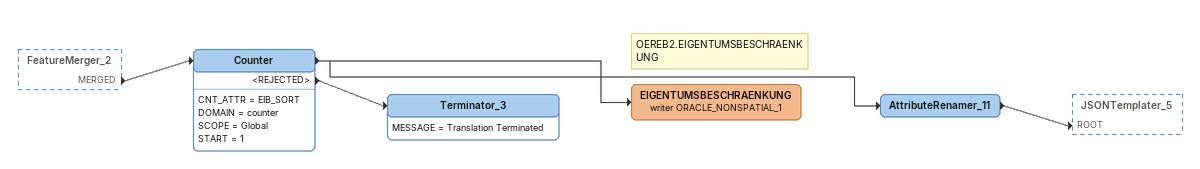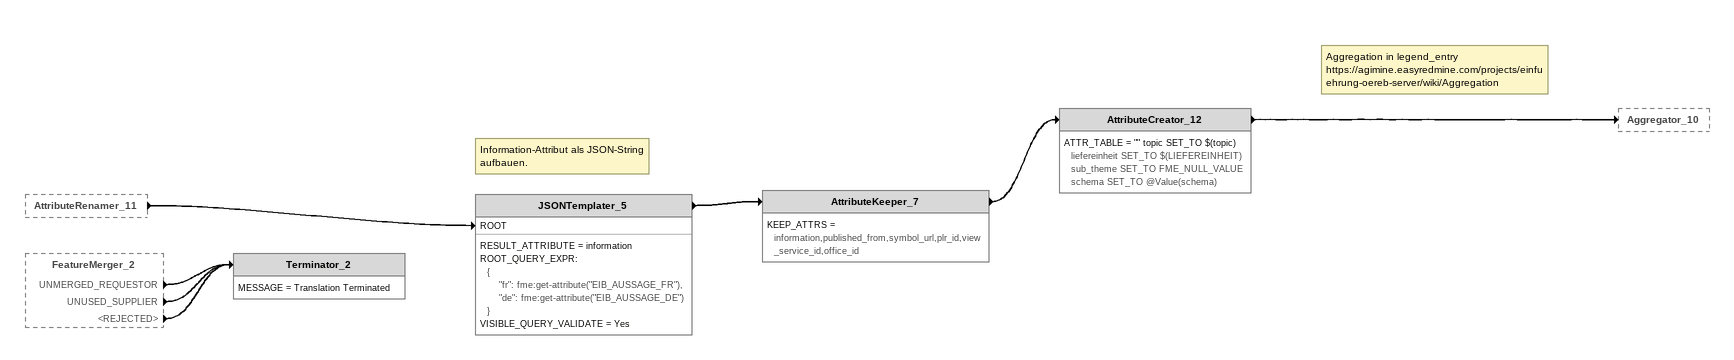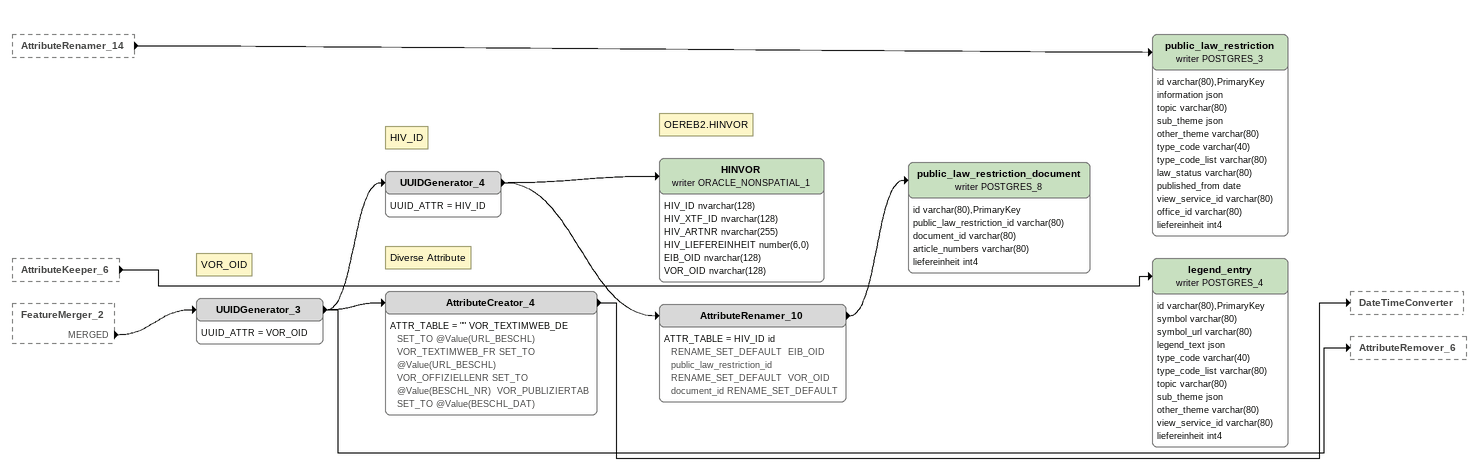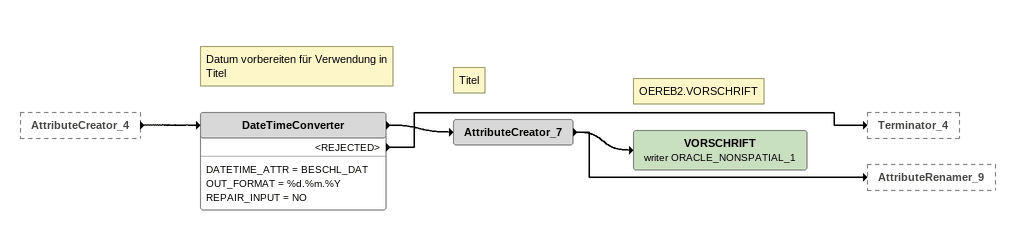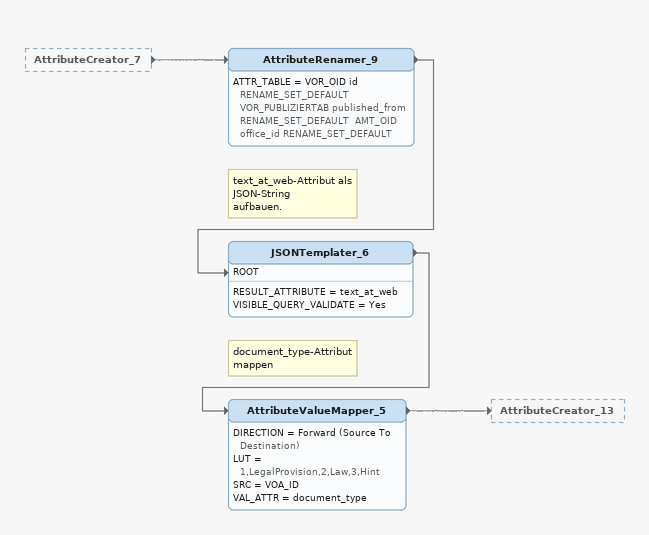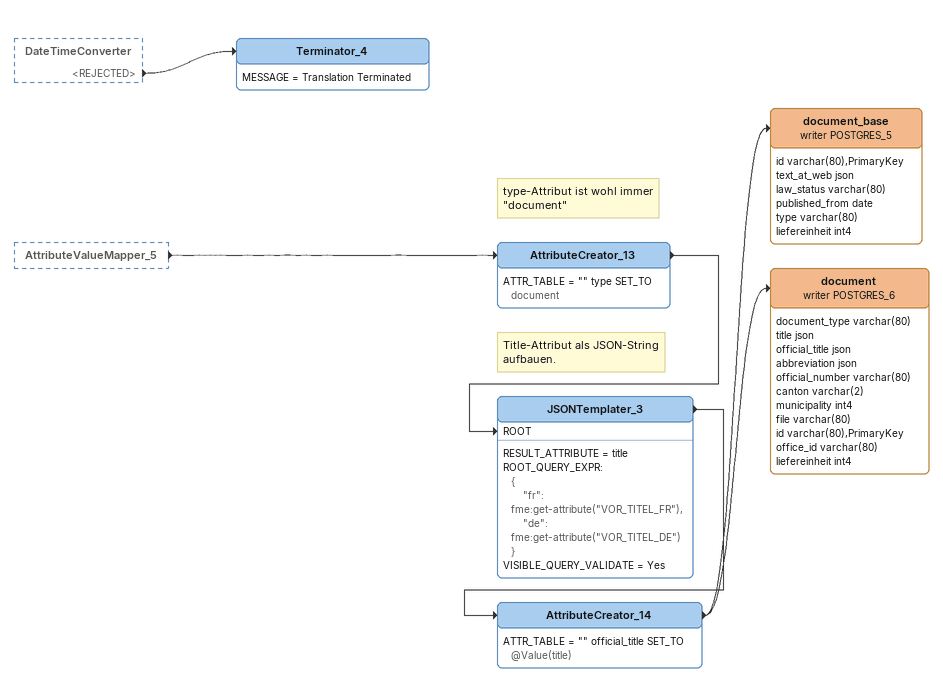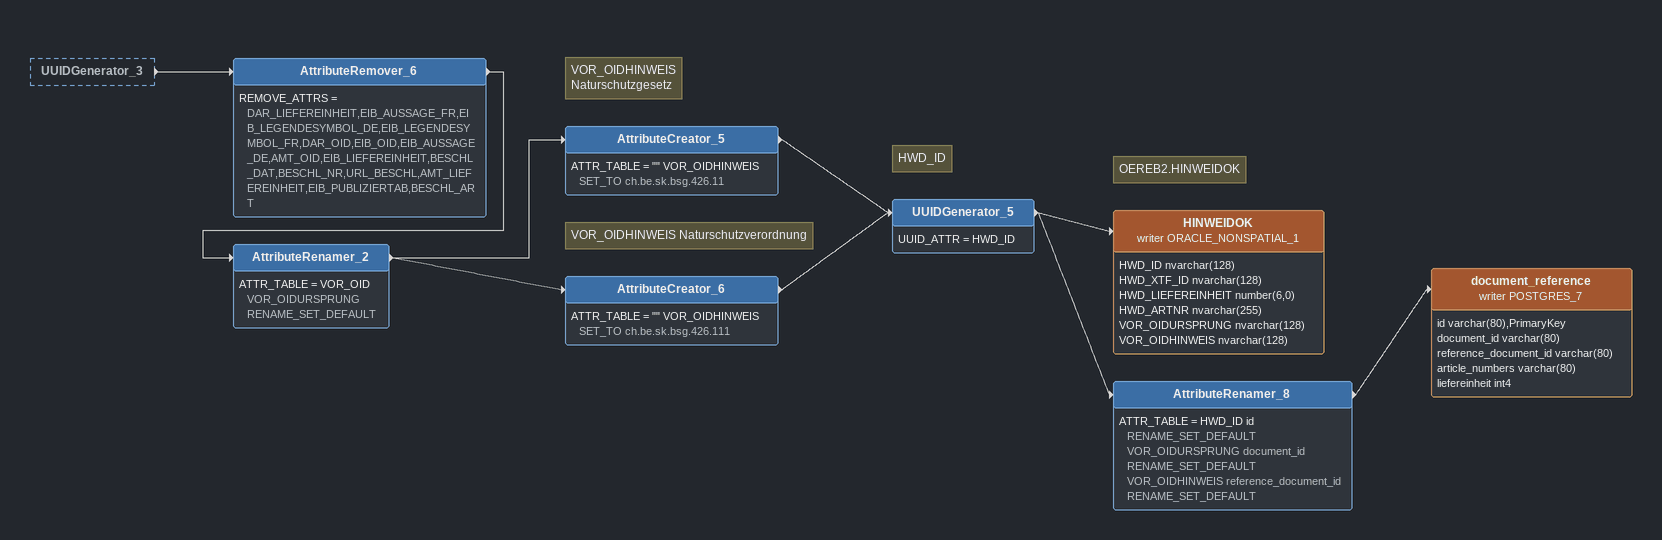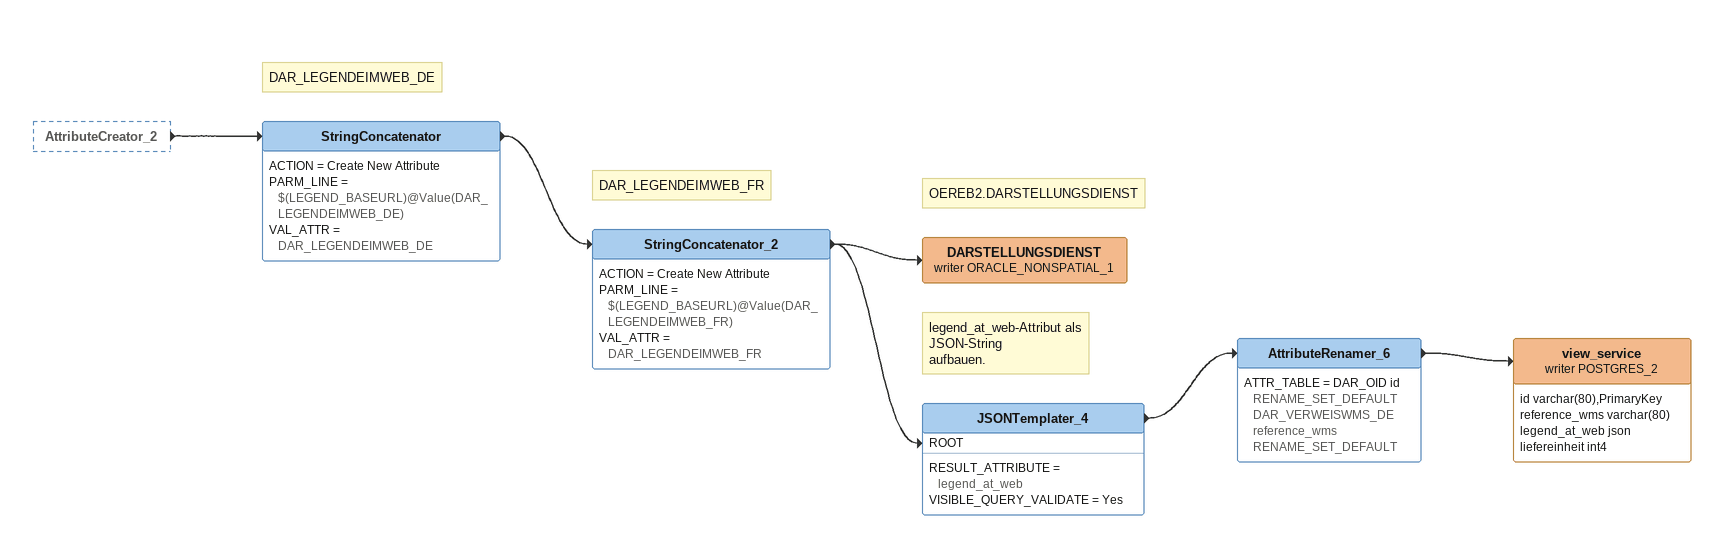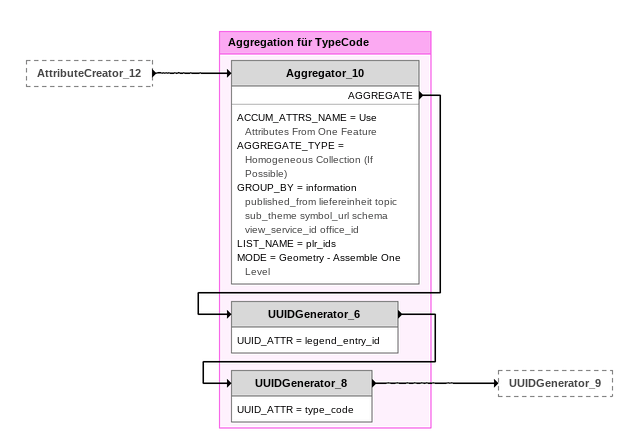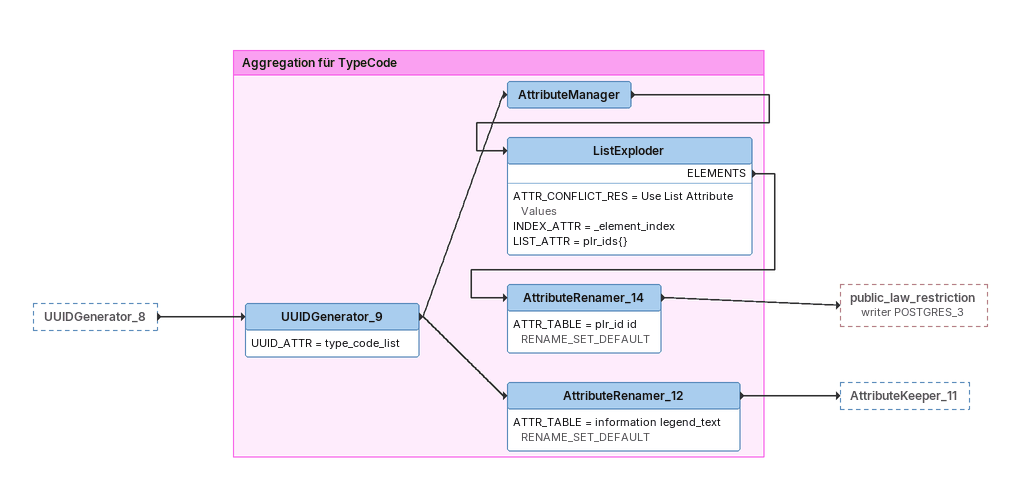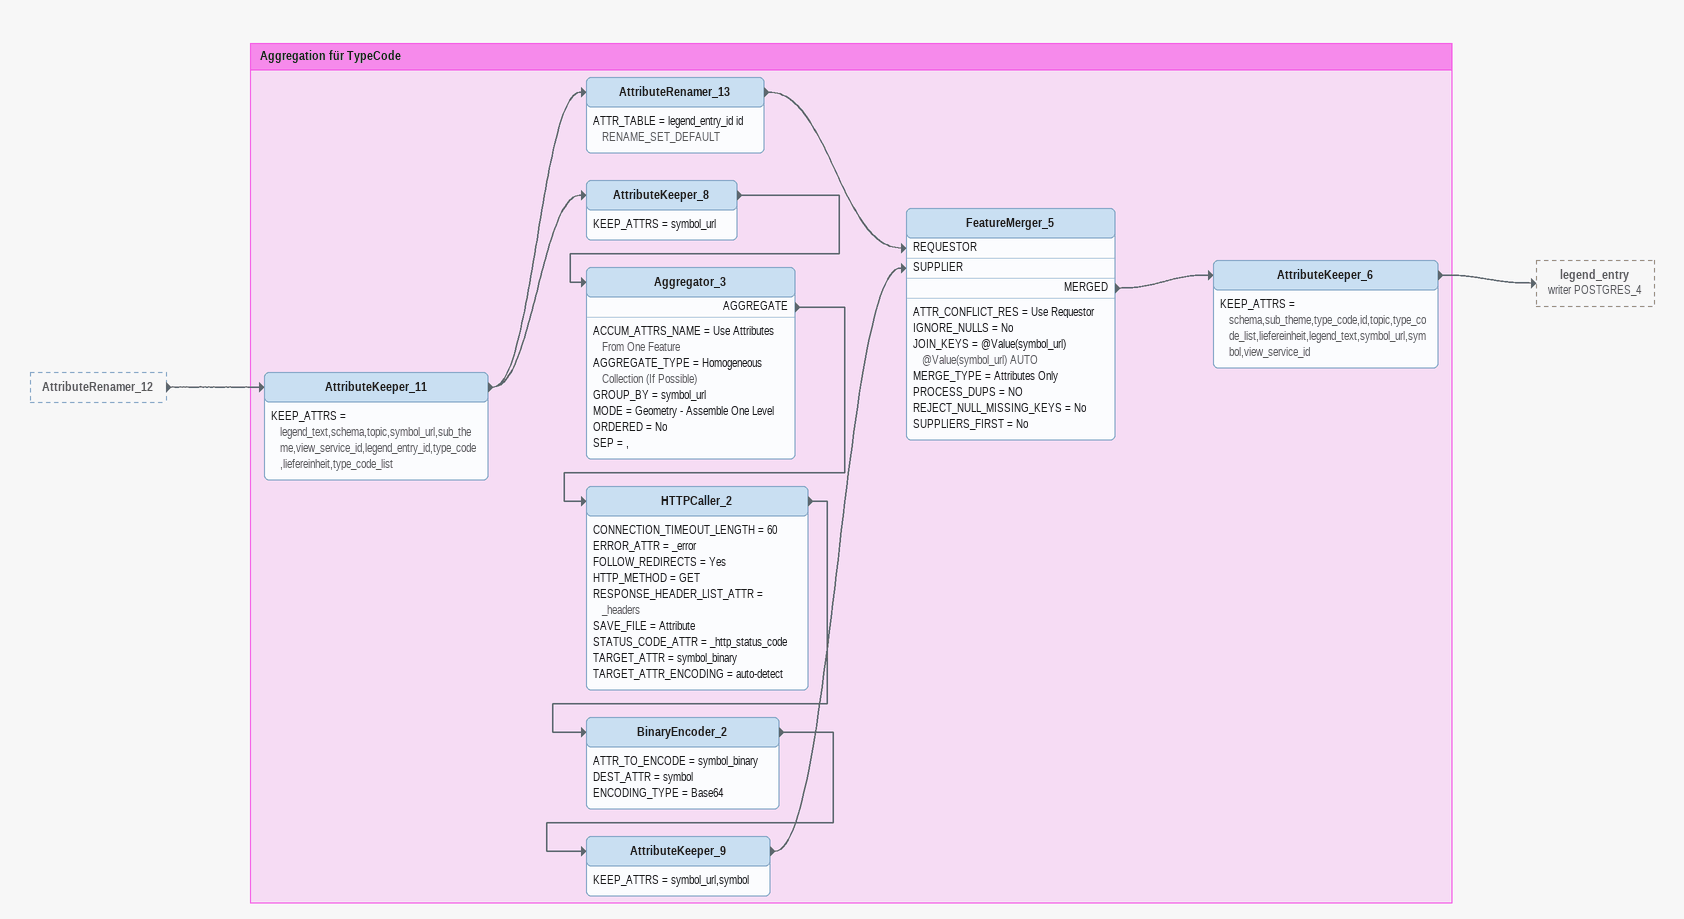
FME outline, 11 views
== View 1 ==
FeatureMerger_2 [outside]
    MERGED -> Counter
Counter
    CNT_ATTR = EIB_SORT
    DOMAIN = counter
    SCOPE = Global
    START = 1
    -> AttributeRenamer_11
    -> EIGENTUMSBESCHRAENKUNG (writer ORACLE_NONSPATIAL_1)
    <REJECTED> -> Terminator_3
Note: OEREB2.EIGENTUMSBESCHRAENKUNG
EIGENTUMSBESCHRAENKUNG (writer ORACLE_NONSPATIAL_1)
Terminator_3
    MESSAGE = Translation Terminated
AttributeRenamer_11
    -> JSONTemplater_5 [ROOT]

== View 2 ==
AttributeRenamer_11 [outside]
    -> JSONTemplater_5 [ROOT]
FeatureMerger_2 [outside]
    UNMERGED_REQUESTOR -> Terminator_2
    UNUSED_SUPPLIER -> Terminator_2
    <REJECTED> -> Terminator_2
Note: Information-Attribut als JSON-String / aufbauen.
JSONTemplater_5
    RESULT_ATTRIBUTE = information
    ROOT_QUERY_EXPR:
      {
          "fr": fme:get-attribute("EIB_AUSSAGE_FR"),
          "de": fme:get-attribute("EIB_AUSSAGE_DE")
      }
    VISIBLE_QUERY_VALIDATE = Yes
    -> AttributeKeeper_7
AttributeKeeper_7
    KEEP_ATTRS = information,published_from,symbol_url,plr_id,view_service_id,office_id
    -> AttributeCreator_12
Note: Aggregation in legend_entry / https://agimine.easyredmine.com/projects/einfuehrung-oereb-server/wiki/Aggregation
AttributeCreator_12
    ATTR_TABLE = "" topic SET_TO $(topic)  liefereinheit SET_TO $(LIEFEREINHEIT)  sub_theme SET_TO FME_NULL_VALUE  schema SET_TO @Value(schema)
    -> Aggregator_10
Terminator_2
    MESSAGE = Translation Terminated

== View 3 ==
AttributeRenamer_14 [outside]
    -> public_law_restriction (writer POSTGRES_3)
AttributeKeeper_6 [outside]
    -> legend_entry (writer POSTGRES_4)
FeatureMerger_2 [outside]
    MERGED -> UUIDGenerator_3
public_law_restriction (writer POSTGRES_3)
    attributes: id varchar(80),PrimaryKey, information json, topic varchar(80), sub_theme json, other_theme varchar(80), type_code varchar(40), type_code_list varchar(80), law_status varchar(80), published_from date, view_service_id varchar(80), office_id varchar(80), liefereinheit int4
legend_entry (writer POSTGRES_4)
    attributes: id varchar(80),PrimaryKey, symbol varchar(80), symbol_url varchar(80), legend_text json, type_code varchar(40), type_code_list varchar(80), topic varchar(80), sub_theme json, other_theme varchar(80), view_service_id varchar(80), liefereinheit int4
Note: VOR_OID
UUIDGenerator_3
    UUID_ATTR = VOR_OID
    -> AttributeCreator_4
    -> UUIDGenerator_4
    -> AttributeRemover_6
Note: HIV_ID
UUIDGenerator_4
    UUID_ATTR = HIV_ID
    -> HINVOR (writer ORACLE_NONSPATIAL_1)
    -> AttributeRenamer_10
Note: OEREB2.HINVOR
HINVOR (writer ORACLE_NONSPATIAL_1)
    attributes: HIV_ID nvarchar(128), HIV_XTF_ID nvarchar(128), HIV_ARTNR nvarchar(255), HIV_LIEFEREINHEIT number(6,0), EIB_OID nvarchar(128), VOR_OID nvarchar(128)
AttributeRenamer_10
    ATTR_TABLE = HIV_ID id RENAME_SET_DEFAULT  EIB_OID public_law_restriction_id RENAME_SET_DEFAULT  VOR_OID document_id RENAME_SET_DEFAULT
    -> public_law_restriction_document (writer POSTGRES_8)
public_law_restriction_document (writer POSTGRES_8)
    attributes: id varchar(80),PrimaryKey, public_law_restriction_id varchar(80), document_id varchar(80), article_numbers varchar(80), liefereinheit int4
Note: Diverse Attribute
AttributeCreator_4
    ATTR_TABLE = "" VOR_TEXTIMWEB_DE SET_TO @Value(URL_BESCHL)  VOR_TEXTIMWEB_FR SET_TO @Value(URL_BESCHL)  VOR_OFFIZIELLENR SET_TO @Value(BESCHL_NR)  VOR_PUBLIZIERTAB SET_TO @Value(BESCHL_DAT)
    -> DateTimeConverter

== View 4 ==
AttributeCreator_4 [outside]
    -> DateTimeConverter
Note: Datum vorbereiten für Verwendung in Titel
DateTimeConverter
    DATETIME_ATTR = BESCHL_DAT
    OUT_FORMAT = %d.%m.%Y
    REPAIR_INPUT = NO
    -> AttributeCreator_7
    <REJECTED> -> Terminator_4
Note: Titel
AttributeCreator_7
    -> VORSCHRIFT (writer ORACLE_NONSPATIAL_1)
    -> AttributeRenamer_9
Note: OEREB2.VORSCHRIFT
VORSCHRIFT (writer ORACLE_NONSPATIAL_1)

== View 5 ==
AttributeCreator_7 [outside]
    -> AttributeRenamer_9
AttributeRenamer_9
    ATTR_TABLE = VOR_OID id RENAME_SET_DEFAULT  VOR_PUBLIZIERTAB published_from RENAME_SET_DEFAULT  AMT_OID office_id RENAME_SET_DEFAULT
    -> JSONTemplater_6 [ROOT]
Note: text_at_web-Attribut als JSON-String / aufbauen.
JSONTemplater_6
    RESULT_ATTRIBUTE = text_at_web
    VISIBLE_QUERY_VALIDATE = Yes
    -> AttributeValueMapper_5
Note: document_type-Attribut / mappen
AttributeValueMapper_5
    DIRECTION = Forward (Source To Destination)
    LUT = 1,LegalProvision,2,Law,3,Hint
    SRC = VOA_ID
    VAL_ATTR = document_type
    -> AttributeCreator_13

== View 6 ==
DateTimeConverter [outside]
    <REJECTED> -> Terminator_4
AttributeValueMapper_5 [outside]
    -> AttributeCreator_13
Note: type-Attribut ist wohl immer "document"
AttributeCreator_13
    ATTR_TABLE = "" type SET_TO document
    -> JSONTemplater_3 [ROOT]
Note: Title-Attribut als JSON-String / aufbauen.
JSONTemplater_3
    RESULT_ATTRIBUTE = title
    ROOT_QUERY_EXPR:
      {
          "fr": fme:get-attribute("VOR_TITEL_FR"),
          "de": fme:get-attribute("VOR_TITEL_DE")
      }
    VISIBLE_QUERY_VALIDATE = Yes
    -> AttributeCreator_14
AttributeCreator_14
    ATTR_TABLE = "" official_title SET_TO @Value(title)
    -> document_base (writer POSTGRES_5)
    -> document (writer POSTGRES_6)
document_base (writer POSTGRES_5)
    attributes: id varchar(80),PrimaryKey, text_at_web json, law_status varchar(80), published_from date, type varchar(80), liefereinheit int4
document (writer POSTGRES_6)
    attributes: document_type varchar(80), title json, official_title json, abbreviation json, official_number varchar(80), canton varchar(2), municipality int4, file varchar(80), id varchar(80),PrimaryKey, office_id varchar(80), liefereinheit int4
Terminator_4
    MESSAGE = Translation Terminated

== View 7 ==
UUIDGenerator_3 [outside]
    -> AttributeRemover_6
AttributeRemover_6
    REMOVE_ATTRS = DAR_LIEFEREINHEIT,EIB_AUSSAGE_FR,EIB_LEGENDESYMBOL_DE,EIB_LEGENDESYMBOL_FR,DAR_OID,EIB_OID,EIB_AUSSAGE_DE,AMT_OID,EIB_LIEFEREINHEIT,BESCHL_DAT,BESCHL_NR,URL_BESCHL,AMT_LIEFEREINHEIT,EIB_PUBLIZIERTAB,BESCHL_ART
    -> AttributeRenamer_2
AttributeRenamer_2
    ATTR_TABLE = VOR_OID VOR_OIDURSPRUNG RENAME_SET_DEFAULT
    -> AttributeCreator_6
    -> AttributeCreator_5
Note: VOR_OIDHINWEIS / Naturschutzgesetz
AttributeCreator_5
    ATTR_TABLE = "" VOR_OIDHINWEIS SET_TO ch.be.sk.bsg.426.11
    -> UUIDGenerator_5
Note: VOR_OIDHINWEIS Naturschutzverordnung
AttributeCreator_6
    ATTR_TABLE = "" VOR_OIDHINWEIS SET_TO ch.be.sk.bsg.426.111
    -> UUIDGenerator_5
Note: HWD_ID
UUIDGenerator_5
    UUID_ATTR = HWD_ID
    -> HINWEIDOK (writer ORACLE_NONSPATIAL_1)
    -> AttributeRenamer_8
Note: OEREB2.HINWEIDOK
HINWEIDOK (writer ORACLE_NONSPATIAL_1)
    attributes: HWD_ID nvarchar(128), HWD_XTF_ID nvarchar(128), HWD_LIEFEREINHEIT number(6,0), HWD_ARTNR nvarchar(255), VOR_OIDURSPRUNG nvarchar(128), VOR_OIDHINWEIS nvarchar(128)
AttributeRenamer_8
    ATTR_TABLE = HWD_ID id RENAME_SET_DEFAULT  VOR_OIDURSPRUNG document_id RENAME_SET_DEFAULT  VOR_OIDHINWEIS reference_document_id RENAME_SET_DEFAULT
    -> document_reference (writer POSTGRES_7)
document_reference (writer POSTGRES_7)
    attributes: id varchar(80),PrimaryKey, document_id varchar(80), reference_document_id varchar(80), article_numbers varchar(80), liefereinheit int4

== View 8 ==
AttributeCreator_2 [outside]
    -> StringConcatenator
Note: DAR_LEGENDEIMWEB_DE
StringConcatenator
    ACTION = Create New Attribute
    PARM_LINE = $(LEGEND_BASEURL)@Value(DAR_LEGENDEIMWEB_DE)
    VAL_ATTR = DAR_LEGENDEIMWEB_DE
    -> StringConcatenator_2
Note: DAR_LEGENDEIMWEB_FR
StringConcatenator_2
    ACTION = Create New Attribute
    PARM_LINE = $(LEGEND_BASEURL)@Value(DAR_LEGENDEIMWEB_FR)
    VAL_ATTR = DAR_LEGENDEIMWEB_FR
    -> DARSTELLUNGSDIENST (writer ORACLE_NONSPATIAL_1)
    -> JSONTemplater_4 [ROOT]
Note: OEREB2.DARSTELLUNGSDIENST
DARSTELLUNGSDIENST (writer ORACLE_NONSPATIAL_1)
Note: legend_at_web-Attribut als JSON-String / aufbauen.
JSONTemplater_4
    RESULT_ATTRIBUTE = legend_at_web
    VISIBLE_QUERY_VALIDATE = Yes
    -> AttributeRenamer_6
AttributeRenamer_6
    ATTR_TABLE = DAR_OID id RENAME_SET_DEFAULT  DAR_VERWEISWMS_DE reference_wms RENAME_SET_DEFAULT
    -> view_service (writer POSTGRES_2)
view_service (writer POSTGRES_2)
    attributes: id varchar(80),PrimaryKey, reference_wms varchar(80), legend_at_web json, liefereinheit int4

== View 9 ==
AttributeCreator_12 [outside]
    -> Aggregator_10

Bookmark: Aggregation für TypeCode
Aggregator_10
    ACCUM_ATTRS_NAME = Use Attributes From One Feature
    AGGREGATE_TYPE = Homogeneous Collection (If Possible)
    GROUP_BY = information published_from liefereinheit topic sub_theme symbol_url schema view_service_id office_id
    LIST_NAME = plr_ids
    MODE = Geometry - Assemble One Level
    AGGREGATE -> UUIDGenerator_6
UUIDGenerator_6
    UUID_ATTR = legend_entry_id
    -> UUIDGenerator_8
UUIDGenerator_8
    UUID_ATTR = type_code
    -> UUIDGenerator_9

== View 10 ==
UUIDGenerator_8 [outside]
    -> UUIDGenerator_9

Bookmark: Aggregation für TypeCode
UUIDGenerator_9
    UUID_ATTR = type_code_list
    -> AttributeManager
    -> AttributeRenamer_12
AttributeManager
    -> ListExploder
ListExploder
    ATTR_CONFLICT_RES = Use List Attribute Values
    INDEX_ATTR = _element_index
    LIST_ATTR = plr_ids{}
    ELEMENTS -> AttributeRenamer_14
AttributeRenamer_14
    ATTR_TABLE = plr_id id RENAME_SET_DEFAULT
    -> public_law_restriction (writer POSTGRES_3)
AttributeRenamer_12
    ATTR_TABLE = information legend_text RENAME_SET_DEFAULT
    -> AttributeKeeper_11

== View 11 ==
AttributeRenamer_12 [outside]
    -> AttributeKeeper_11

Bookmark: Aggregation für TypeCode
AttributeKeeper_11
    KEEP_ATTRS = legend_text,schema,topic,symbol_url,sub_theme,view_service_id,legend_entry_id,type_code,liefereinheit,type_code_list
    -> AttributeRenamer_13
    -> AttributeKeeper_8
AttributeRenamer_13
    ATTR_TABLE = legend_entry_id id RENAME_SET_DEFAULT
    -> FeatureMerger_5 [REQUESTOR]
AttributeKeeper_8
    KEEP_ATTRS = symbol_url
    -> Aggregator_3
Aggregator_3
    ACCUM_ATTRS_NAME = Use Attributes From One Feature
    AGGREGATE_TYPE = Homogeneous Collection (If Possible)
    GROUP_BY = symbol_url
    MODE = Geometry - Assemble One Level
    ORDERED = No
    SEP = ,
    AGGREGATE -> HTTPCaller_2
HTTPCaller_2
    CONNECTION_TIMEOUT_LENGTH = 60
    ERROR_ATTR = _error
    FOLLOW_REDIRECTS = Yes
    HTTP_METHOD = GET
    RESPONSE_HEADER_LIST_ATTR = _headers
    SAVE_FILE = Attribute
    STATUS_CODE_ATTR = _http_status_code
    TARGET_ATTR = symbol_binary
    TARGET_ATTR_ENCODING = auto-detect
    -> BinaryEncoder_2
BinaryEncoder_2
    ATTR_TO_ENCODE = symbol_binary
    DEST_ATTR = symbol
    ENCODING_TYPE = Base64
    -> AttributeKeeper_9
AttributeKeeper_9
    KEEP_ATTRS = symbol_url,symbol
    -> FeatureMerger_5 [SUPPLIER]
FeatureMerger_5
    ATTR_CONFLICT_RES = Use Requestor
    IGNORE_NULLS = No
    JOIN_KEYS = @Value(symbol_url) @Value(symbol_url) AUTO
    MERGE_TYPE = Attributes Only
    PROCESS_DUPS = NO
    REJECT_NULL_MISSING_KEYS = No
    SUPPLIERS_FIRST = No
    MERGED -> AttributeKeeper_6
AttributeKeeper_6
    KEEP_ATTRS = schema,sub_theme,type_code,id,topic,type_code_list,liefereinheit,legend_text,symbol_url,symbol,view_service_id
    -> legend_entry (writer POSTGRES_4)
